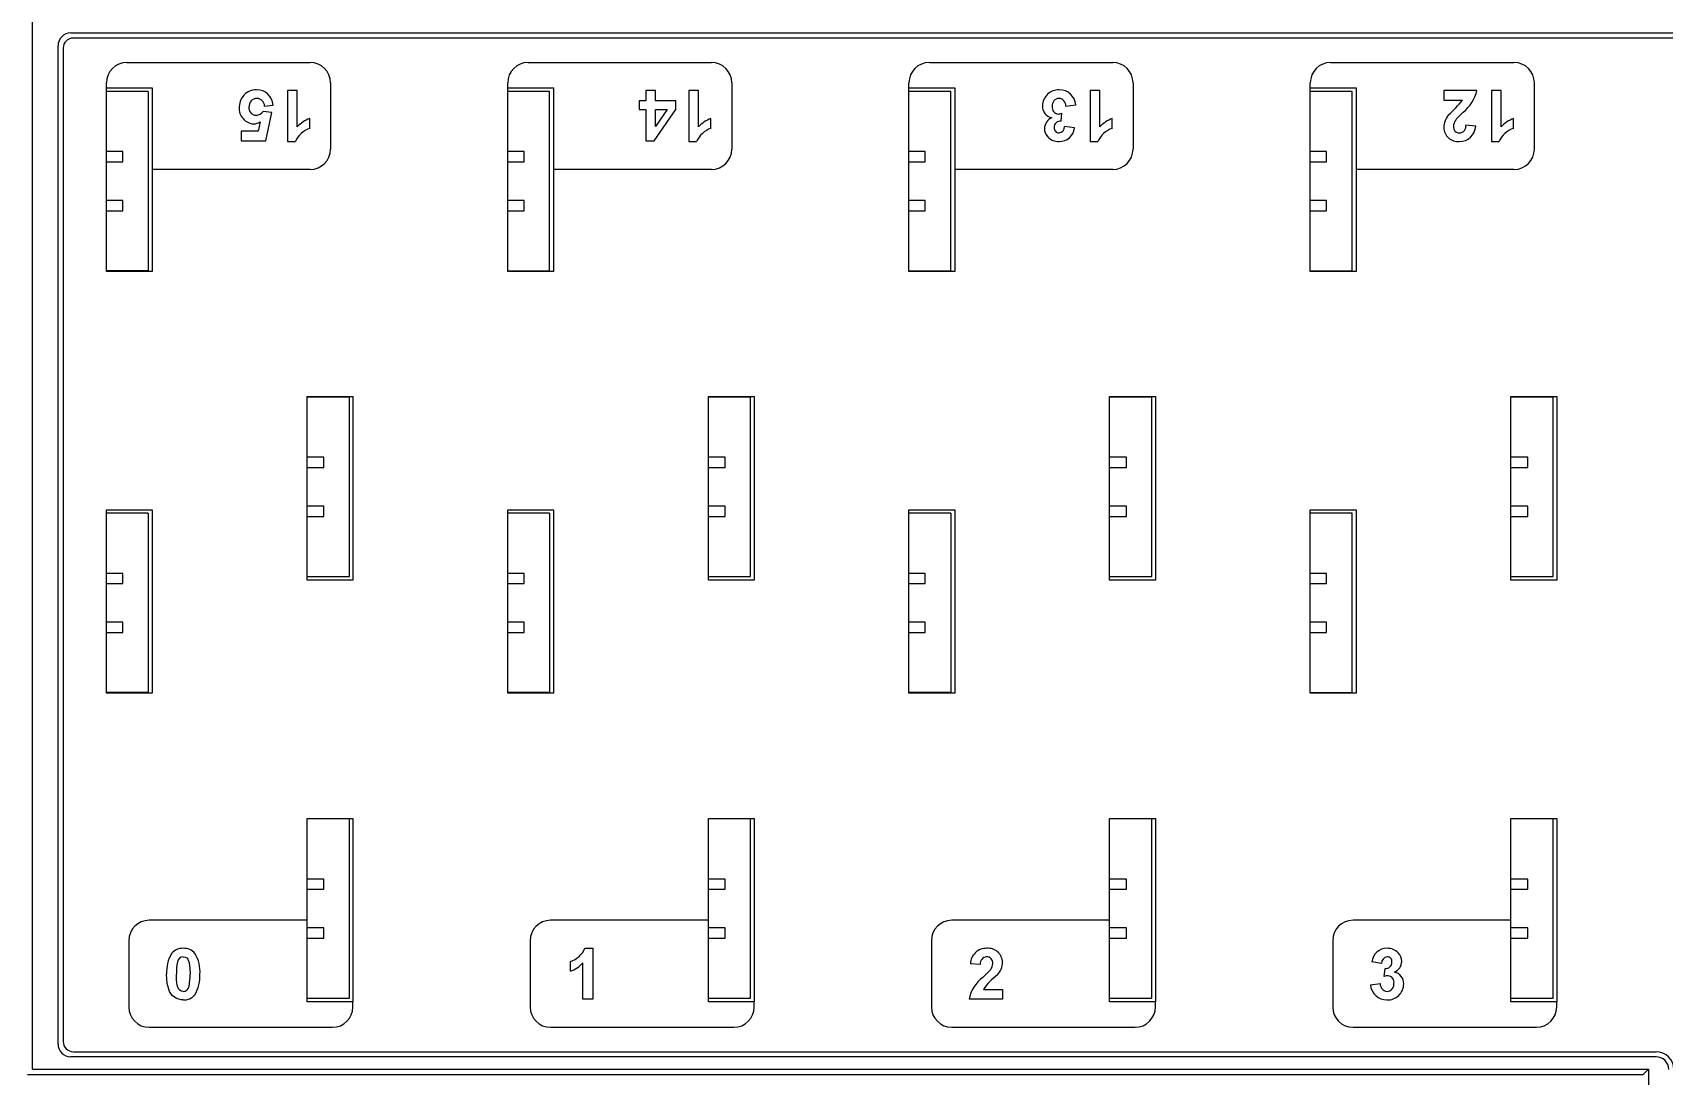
# Model space of a CAD drawing. Header units: inches. Extents: x 0.3 to 10.6, y 0.4 to 8.2.
# Drawn here: x 3.795 to 5.929, y 4.421 to 5.784 of the extents above; entities that cross this region are included whole.
import ezdxf

# ---------------------------------------------------------------- set-up
doc = ezdxf.new("R2010")
doc.units = ezdxf.units.IN
doc.header["$MEASUREMENT"] = 0
doc.layers.add('FORMAT', color=7, linetype='Continuous', lineweight=0)
doc.styles.add('SLDTEXTSTYLE0', font='TXT', dxfattribs={"width": 0.75})
doc.dimstyles.new('SLDDIMSTYLE0', dxfattribs={"dimtxt": 0.25, "dimasz": 0.236, "dimexe": 0, "dimexo": 0.0625, "dimgap": 0.0625, "dimtad": 1, "dimtoh": 1, "dimdec": 3, "dimlfac": 1.5, "dimzin": 12, "dimdsep": 46, "dimtxsty": 'SLDTEXTSTYLE0', "dimblk1": 'CLOSED', "dimblk2": 'CLOSED', "dimsah": 1, "dimcen": 0.09, "dimadec": 0, "dimazin": 0, "dimtfac": 1, "dimtofl": 0, "dimtmove": 0, "dimatfit": 3, "dimldrblk": 'CLOSED', "dimfxl": 0, "dimtolj": 1, "dimtzin": 12, "dimarcsym": 0})

# ---------------------------------------------------------------- blocks, each defined once
blk = doc.blocks.new('_Closed')
at = {"color": 0, "linetype": 'ByBlock', "lineweight": -2}
for p, q in [((-1, 0.166667), (0, 0)), ((-1, 0.166667), (-1, -0.166667)), ((0, 0), (-1, -0.166667)), ((0, 0), (-1, 0))]:
    blk.add_line(p, q, dxfattribs=at)
blk = doc.blocks.new('*D6')
at = {"layer": 'FORMAT'}
for p, q in [((3.7631, 6.6969), (1.6996, 6.6969)), ((1.7386, 6.6969), (1.7386, 3.5316)), ((3.7631, 3.5316), (1.6996, 3.5316))]:
    blk.add_line(p, q, dxfattribs=at)
for centre, start, end in [((1.5402, 5.4564), 63.4349, 116.5651), ((1.5402, 5.2937), 243.4349, 296.5651)]:
    blk.add_arc(centre, 0.4436, start, end, dxfattribs=at)
at = {"layer": 'FORMAT', "xscale": 0.236, "yscale": 0.236}
for p, rotation in [((1.7386, 6.6969, 0.0396), 90.0000000000901), ((1.7386, 3.5316, 0.0396), 270.00000000009)]:
    blk.add_blockref('_Closed', p, dxfattribs=dict(at, rotation=rotation))
at = {"layer": 'FORMAT', "insert": (1.4193, 4.9595), "char_height": 0.25, "attachment_point": 1, "rotation": 90, "style": 'SLDTEXTSTYLE0'}
blk.add_mtext('4.748', dxfattribs=at)

msp = doc.modelspace()

# ---------------------------------------------------------------- linework, layer by layer
at = {"color": 7, "linetype": 'Continuous', "lineweight": 15}
for p, q in [((3.79546, 4.42806), (3.79546, 6.57625)), ((3.84546, 5.78353), (5.97746, 5.78353)), ((3.8288, 4.4602), (3.8288, 5.76686)), ((3.83546, 5.76353), (3.83546, 4.46353)), ((5.97746, 5.77686), (3.8488, 5.77686)), ((3.9188, 5.74486), (4.1588, 5.74486)), ((4.44413, 5.74486), (4.68413, 5.74486)), ((4.96946, 5.74486), (5.20946, 5.74486)), ((5.4948, 5.74486), (5.7348, 5.74486)), ((3.89213, 5.71153), (3.89213, 5.7182)), ((3.89213, 5.71153), (3.95213, 5.71153)), ((3.89213, 5.47153), (3.89213, 5.71153)), ((3.94684, 5.70686), (3.89213, 5.70686)), ((3.94684, 5.70686), (3.94684, 5.4722)), ((3.95213, 5.71153), (3.95213, 5.60486)), ((4.12918, 5.7082), (4.12918, 5.64153)), ((4.142, 5.7082), (4.12918, 5.7082)), ((4.142, 5.66073), (4.142, 5.7082)), ((4.18546, 5.7182), (4.18546, 5.63153)), ((4.41746, 5.71153), (4.41746, 5.7182)), ((4.41746, 5.71153), (4.47746, 5.71153)), ((4.41746, 5.47153), (4.41746, 5.71153)), ((4.47217, 5.70686), (4.41746, 5.70686)), ((4.47217, 5.4722), (4.47217, 5.70686)), ((4.47746, 5.71153), (4.47746, 5.60486)), ((4.61093, 5.7082), (4.5981, 5.7082)), ((4.5981, 5.7082), (4.5981, 5.69452)), ((4.61093, 5.69452), (4.61093, 5.7082)), ((4.65452, 5.7082), (4.65452, 5.64153)), ((4.66734, 5.7082), (4.65452, 5.7082)), ((4.66734, 5.66073), (4.66734, 5.7082)), ((4.7108, 5.7182), (4.7108, 5.63153)), ((4.9428, 5.71153), (4.9428, 5.7182)), ((4.9428, 5.71153), (5.0028, 5.71153)), ((4.9428, 5.47153), (4.9428, 5.71153)), ((4.99751, 5.70686), (4.9428, 5.70686)), ((4.99751, 5.4722), (4.99751, 5.70686)), ((5.0028, 5.71153), (5.0028, 5.60486)), ((5.17985, 5.7082), (5.17985, 5.64153)), ((5.19267, 5.7082), (5.17985, 5.7082)), ((5.19267, 5.66073), (5.19267, 5.7082)), ((5.23613, 5.7182), (5.23613, 5.63153)), ((5.46813, 5.71153), (5.46813, 5.7182)), ((5.46813, 5.71153), (5.52813, 5.71153)), ((5.46813, 5.47153), (5.46813, 5.71153)), ((5.52284, 5.70686), (5.46813, 5.70686)), ((5.52284, 5.4722), (5.52284, 5.70686)), ((5.52813, 5.71153), (5.52813, 5.60486)), ((5.68638, 5.7082), (5.64279, 5.7082)), ((5.64279, 5.7082), (5.64279, 5.69538)), ((5.70518, 5.7082), (5.70518, 5.64153)), ((5.718, 5.7082), (5.70518, 5.7082)), ((5.718, 5.66073), (5.718, 5.7082)), ((5.76146, 5.7182), (5.76146, 5.63153)), ((4.10867, 5.67927), (4.09748, 5.68085)), ((4.09927, 5.68768), (4.11038, 5.68913)), ((4.10098, 5.64239), (4.10867, 5.67927)), ((4.5981, 5.69452), (4.58956, 5.69452)), ((4.58956, 5.69452), (4.58956, 5.68341)), ((4.58956, 5.68341), (4.5981, 5.68341)), ((4.5981, 5.68341), (4.5981, 5.64239)), ((4.60923, 5.64239), (4.63742, 5.68345)), ((4.63742, 5.69452), (4.61093, 5.69452)), ((4.61093, 5.66122), (4.61093, 5.68341)), ((4.62618, 5.68341), (4.61093, 5.66122)), ((4.61093, 5.68341), (4.62618, 5.68341)), ((4.63742, 5.68345), (4.63742, 5.69452)), ((5.14189, 5.66803), (5.1431, 5.67838)), ((5.14822, 5.68768), (5.16105, 5.68926)), ((5.64279, 5.69538), (5.66756, 5.69538)), ((4.09069, 5.65521), (4.0685, 5.65521)), ((4.0685, 5.65521), (4.0685, 5.64239)), ((4.09331, 5.6671), (4.09069, 5.65521)), ((4.15824, 5.65862), (4.15824, 5.67144)), ((4.68357, 5.65862), (4.68357, 5.67144)), ((5.15934, 5.65927), (5.14652, 5.66119)), ((5.20891, 5.65862), (5.20891, 5.67144)), ((5.68467, 5.66164), (5.67185, 5.6629)), ((5.73424, 5.65862), (5.73424, 5.67144)), ((4.0685, 5.64239), (4.10098, 5.64239)), ((4.12918, 5.64153), (4.13946, 5.64153)), ((4.5981, 5.64239), (4.60923, 5.64239)), ((4.65452, 5.64153), (4.6648, 5.64153)), ((5.17985, 5.64153), (5.19013, 5.64153)), ((5.70518, 5.64153), (5.71546, 5.64153)), ((3.91351, 5.6282), (3.89213, 5.6282)), ((3.89213, 5.61486), (3.91351, 5.61486)), ((3.91351, 5.61486), (3.91351, 5.6282)), ((4.43884, 5.6282), (4.41746, 5.6282)), ((4.41746, 5.61486), (4.43884, 5.61486)), ((4.43884, 5.61486), (4.43884, 5.6282)), ((4.96417, 5.6282), (4.9428, 5.6282)), ((4.9428, 5.61486), (4.96417, 5.61486)), ((4.96417, 5.61486), (4.96417, 5.6282)), ((5.48951, 5.6282), (5.46813, 5.6282)), ((5.46813, 5.61486), (5.48951, 5.61486)), ((5.48951, 5.61486), (5.48951, 5.6282)), ((4.1588, 5.60486), (3.95213, 5.60486)), ((3.95213, 5.60486), (3.95213, 5.47153)), ((4.68413, 5.60486), (4.47746, 5.60486)), ((4.47746, 5.60486), (4.47746, 5.47153)), ((5.20946, 5.60486), (5.0028, 5.60486)), ((5.0028, 5.60486), (5.0028, 5.47153)), ((5.7348, 5.60486), (5.52813, 5.60486)), ((5.52813, 5.60486), (5.52813, 5.47153)), ((3.91351, 5.5642), (3.89213, 5.5642)), ((3.89213, 5.55086), (3.91351, 5.55086)), ((3.91351, 5.55086), (3.91351, 5.5642)), ((4.43884, 5.5642), (4.41746, 5.5642)), ((4.41746, 5.55086), (4.43884, 5.55086)), ((4.43884, 5.55086), (4.43884, 5.5642)), ((4.96417, 5.5642), (4.9428, 5.5642)), ((4.9428, 5.55086), (4.96417, 5.55086)), ((4.96417, 5.55086), (4.96417, 5.5642)), ((5.48951, 5.5642), (5.46813, 5.5642)), ((5.46813, 5.55086), (5.48951, 5.55086)), ((5.48951, 5.55086), (5.48951, 5.5642)), ((3.94684, 5.4722), (3.89213, 5.4722)), ((3.95213, 5.47153), (3.89213, 5.47153)), ((4.41746, 5.4722), (4.47217, 5.4722)), ((4.47746, 5.47153), (4.41746, 5.47153)), ((4.9428, 5.4722), (4.99751, 5.4722)), ((5.0028, 5.47153), (4.9428, 5.47153)), ((5.46813, 5.4722), (5.52284, 5.4722)), ((5.52813, 5.47153), (5.46813, 5.47153)), ((4.1548, 5.30753), (4.2148, 5.30753)), ((4.1548, 5.06753), (4.1548, 5.30753)), ((4.21017, 5.30686), (4.1548, 5.30686)), ((4.21017, 5.0722), (4.21017, 5.30686)), ((4.2148, 5.30753), (4.2148, 5.06753)), ((4.68013, 5.30753), (4.74013, 5.30753)), ((4.68013, 5.06753), (4.68013, 5.30753)), ((4.73551, 5.30686), (4.68013, 5.30686)), ((4.73551, 5.0722), (4.73551, 5.30686)), ((4.74013, 5.30753), (4.74013, 5.06753)), ((5.20546, 5.30753), (5.26546, 5.30753)), ((5.20546, 5.06753), (5.20546, 5.30753)), ((5.26084, 5.30686), (5.20546, 5.30686)), ((5.26084, 5.0722), (5.26084, 5.30686)), ((5.26546, 5.30753), (5.26546, 5.06753)), ((5.7308, 5.06753), (5.7308, 5.30753)), ((5.7308, 5.30753), (5.7908, 5.30753)), ((5.78617, 5.30686), (5.7308, 5.30686)), ((5.78617, 5.0722), (5.78617, 5.30686)), ((5.7908, 5.30753), (5.7908, 5.06753)), ((4.17684, 5.2282), (4.1548, 5.2282)), ((4.17684, 5.21486), (4.17684, 5.2282)), ((4.70217, 5.2282), (4.68013, 5.2282)), ((4.70217, 5.21486), (4.70217, 5.2282)), ((5.22751, 5.2282), (5.20546, 5.2282)), ((5.22751, 5.21486), (5.22751, 5.2282)), ((5.75284, 5.2282), (5.7308, 5.2282)), ((5.75284, 5.21486), (5.75284, 5.2282)), ((4.1548, 5.21486), (4.17684, 5.21486)), ((4.68013, 5.21486), (4.70217, 5.21486)), ((5.20546, 5.21486), (5.22751, 5.21486)), ((5.7308, 5.21486), (5.75284, 5.21486)), ((4.17684, 5.1642), (4.1548, 5.1642)), ((4.17684, 5.15086), (4.17684, 5.1642)), ((4.70217, 5.1642), (4.68013, 5.1642)), ((4.70217, 5.15086), (4.70217, 5.1642)), ((5.22751, 5.1642), (5.20546, 5.1642)), ((5.22751, 5.15086), (5.22751, 5.1642)), ((5.75284, 5.1642), (5.7308, 5.1642)), ((5.75284, 5.15086), (5.75284, 5.1642)), ((3.89213, 5.15953), (3.95213, 5.15953)), ((3.89213, 4.91953), (3.89213, 5.15953)), ((3.94684, 5.15486), (3.89213, 5.15486)), ((3.94684, 5.15486), (3.94684, 4.9202)), ((3.95213, 5.15953), (3.95213, 4.91953)), ((4.1548, 5.15086), (4.17684, 5.15086)), ((4.41746, 5.15953), (4.47746, 5.15953)), ((4.41746, 4.91953), (4.41746, 5.15953)), ((4.47217, 5.15486), (4.41746, 5.15486)), ((4.47217, 5.15486), (4.47217, 4.9202)), ((4.47746, 5.15953), (4.47746, 4.91953)), ((4.68013, 5.15086), (4.70217, 5.15086)), ((4.9428, 4.91953), (4.9428, 5.15953)), ((4.9428, 5.15953), (5.0028, 5.15953)), ((4.99751, 5.15486), (4.9428, 5.15486)), ((4.99751, 5.15486), (4.99751, 4.9202)), ((5.0028, 5.15953), (5.0028, 4.91953)), ((5.20546, 5.15086), (5.22751, 5.15086)), ((5.46813, 5.15953), (5.52813, 5.15953)), ((5.46813, 4.91953), (5.46813, 5.15953)), ((5.52284, 5.15486), (5.46813, 5.15486)), ((5.52284, 4.9202), (5.52284, 5.15486)), ((5.52813, 5.15953), (5.52813, 4.91953)), ((5.7308, 5.15086), (5.75284, 5.15086)), ((3.91351, 5.0762), (3.89213, 5.0762)), ((3.89213, 5.06286), (3.91351, 5.06286)), ((3.91351, 5.06286), (3.91351, 5.0762)), ((4.1548, 5.0722), (4.21017, 5.0722)), ((4.2148, 5.06753), (4.1548, 5.06753)), ((4.43884, 5.0762), (4.41746, 5.0762)), ((4.41746, 5.06286), (4.43884, 5.06286)), ((4.43884, 5.06286), (4.43884, 5.0762)), ((4.68013, 5.0722), (4.73551, 5.0722)), ((4.74013, 5.06753), (4.68013, 5.06753)), ((4.96417, 5.0762), (4.9428, 5.0762)), ((4.9428, 5.06286), (4.96417, 5.06286)), ((4.96417, 5.06286), (4.96417, 5.0762)), ((5.20546, 5.0722), (5.26084, 5.0722)), ((5.26546, 5.06753), (5.20546, 5.06753)), ((5.48951, 5.0762), (5.46813, 5.0762)), ((5.46813, 5.06286), (5.48951, 5.06286)), ((5.48951, 5.06286), (5.48951, 5.0762)), ((5.7308, 5.0722), (5.78617, 5.0722)), ((5.7908, 5.06753), (5.7308, 5.06753)), ((3.91351, 5.0122), (3.89213, 5.0122)), ((3.89213, 4.99886), (3.91351, 4.99886)), ((3.91351, 4.99886), (3.91351, 5.0122)), ((4.43884, 5.0122), (4.41746, 5.0122)), ((4.41746, 4.99886), (4.43884, 4.99886)), ((4.43884, 4.99886), (4.43884, 5.0122)), ((4.96417, 5.0122), (4.9428, 5.0122)), ((4.9428, 4.99886), (4.96417, 4.99886)), ((4.96417, 4.99886), (4.96417, 5.0122)), ((5.48951, 5.0122), (5.46813, 5.0122)), ((5.46813, 4.99886), (5.48951, 4.99886)), ((5.48951, 4.99886), (5.48951, 5.0122)), ((3.94684, 4.9202), (3.89213, 4.9202)), ((3.95213, 4.91953), (3.89213, 4.91953)), ((4.47217, 4.9202), (4.41746, 4.9202)), ((4.47746, 4.91953), (4.41746, 4.91953)), ((4.99751, 4.9202), (4.9428, 4.9202)), ((5.0028, 4.91953), (4.9428, 4.91953)), ((5.46813, 4.9202), (5.52284, 4.9202)), ((5.52813, 4.91953), (5.46813, 4.91953)), ((4.1548, 4.75553), (4.2148, 4.75553)), ((4.1548, 4.6222), (4.1548, 4.75553)), ((4.21017, 4.75486), (4.1548, 4.75486)), ((4.21017, 4.5202), (4.21017, 4.75486)), ((4.2148, 4.75553), (4.2148, 4.51553)), ((4.68013, 4.75553), (4.74013, 4.75553)), ((4.68013, 4.6222), (4.68013, 4.75553)), ((4.73551, 4.75486), (4.68013, 4.75486)), ((4.73551, 4.5202), (4.73551, 4.75486)), ((4.74013, 4.75553), (4.74013, 4.51553)), ((5.20546, 4.75553), (5.26546, 4.75553)), ((5.20546, 4.6222), (5.20546, 4.75553)), ((5.26084, 4.75486), (5.20546, 4.75486)), ((5.26084, 4.5202), (5.26084, 4.75486)), ((5.26546, 4.75553), (5.26546, 4.51553)), ((5.7308, 4.75553), (5.7908, 4.75553)), ((5.7308, 4.6222), (5.7308, 4.75553)), ((5.78617, 4.75486), (5.7308, 4.75486)), ((5.78617, 4.5202), (5.78617, 4.75486)), ((5.7908, 4.75553), (5.7908, 4.51553)), ((4.17684, 4.6762), (4.1548, 4.6762)), ((4.17684, 4.66286), (4.17684, 4.6762)), ((4.70217, 4.6762), (4.68013, 4.6762)), ((4.70217, 4.66286), (4.70217, 4.6762)), ((5.22751, 4.6762), (5.20546, 4.6762)), ((5.22751, 4.66286), (5.22751, 4.6762)), ((5.75284, 4.6762), (5.7308, 4.6762)), ((5.75284, 4.66286), (5.75284, 4.6762)), ((4.1548, 4.66286), (4.17684, 4.66286)), ((4.68013, 4.66286), (4.70217, 4.66286)), ((5.20546, 4.66286), (5.22751, 4.66286)), ((5.7308, 4.66286), (5.75284, 4.66286)), ((4.1548, 4.6222), (3.94813, 4.6222)), ((4.1548, 4.51553), (4.1548, 4.6222)), ((4.17684, 4.6122), (4.1548, 4.6122)), ((4.17684, 4.59886), (4.17684, 4.6122)), ((4.68013, 4.6222), (4.47346, 4.6222)), ((4.68013, 4.51553), (4.68013, 4.6222)), ((4.70217, 4.6122), (4.68013, 4.6122)), ((4.70217, 4.59886), (4.70217, 4.6122)), ((5.20546, 4.6222), (4.9988, 4.6222)), ((5.20546, 4.51553), (5.20546, 4.6222)), ((5.22751, 4.6122), (5.20546, 4.6122)), ((5.22751, 4.59886), (5.22751, 4.6122)), ((5.7308, 4.6222), (5.52413, 4.6222)), ((5.7308, 4.51553), (5.7308, 4.6222)), ((5.75284, 4.6122), (5.7308, 4.6122)), ((5.75284, 4.59886), (5.75284, 4.6122)), ((3.92146, 4.59553), (3.92146, 4.50886)), ((4.1548, 4.59886), (4.17684, 4.59886)), ((4.4468, 4.59553), (4.4468, 4.50886)), ((4.68013, 4.59886), (4.70217, 4.59886)), ((4.97213, 4.59553), (4.97213, 4.50886)), ((5.20546, 4.59886), (5.22751, 4.59886)), ((5.49746, 4.59553), (5.49746, 4.50886)), ((5.7308, 4.59886), (5.75284, 4.59886)), ((4.49966, 4.55562), (4.49966, 4.56844)), ((4.5159, 4.51886), (4.5159, 4.56633)), ((4.51844, 4.58553), (4.52872, 4.58553)), ((4.52872, 4.58553), (4.52872, 4.51886)), ((5.56144, 4.56587), (5.54862, 4.5678)), ((5.0361, 4.56416), (5.02328, 4.56542)), ((5.56486, 4.54868), (5.56606, 4.55903)), ((5.04039, 4.53168), (5.06516, 4.53168)), ((5.06516, 4.53168), (5.06516, 4.51886)), ((5.54691, 4.5378), (5.55973, 4.53938)), ((4.1548, 4.5202), (4.21017, 4.5202)), ((4.2148, 4.51553), (4.1548, 4.51553)), ((4.2148, 4.50886), (4.2148, 4.51553)), ((4.52872, 4.51886), (4.5159, 4.51886)), ((4.68013, 4.5202), (4.73551, 4.5202)), ((4.74013, 4.51553), (4.68013, 4.51553)), ((4.74013, 4.50886), (4.74013, 4.51553)), ((5.06516, 4.51886), (5.02157, 4.51886)), ((5.20546, 4.5202), (5.26084, 4.5202)), ((5.26546, 4.51553), (5.20546, 4.51553)), ((5.26546, 4.50886), (5.26546, 4.51553)), ((5.7308, 4.5202), (5.78617, 4.5202)), ((5.7908, 4.51553), (5.7308, 4.51553)), ((5.7908, 4.50886), (5.7908, 4.51553)), ((3.94813, 4.4822), (4.18813, 4.4822)), ((4.47346, 4.4822), (4.71346, 4.4822)), ((4.9988, 4.4822), (5.2388, 4.4822)), ((5.52413, 4.4822), (5.76413, 4.4822)), ((5.9208, 4.44353), (3.84546, 4.44353)), ((3.8488, 4.4502), (5.9208, 4.4502)), ((3.7888, 4.42053), (5.90413, 4.42053)), ((3.79546, 4.42731), (3.79546, 4.42806)), ((3.79546, 4.4272), (5.9108, 4.4272)), ((5.9108, 4.4272), (5.9108, 4.3772))]:
    msp.add_line(p, q, dxfattribs=at)
at = {"color": 7, "linetype": 'Continuous', "lineweight": 15, "flags": 128}
for points in [[(3.9927, 4.57442), (3.99535, 4.57397), (3.99728, 4.5729), (3.99873, 4.57122), (4.00065, 4.56636), (4.00151, 4.55913), (4.00168, 4.55174)], [(3.9927, 4.51801), (3.99004, 4.51816), (3.98367, 4.51995), (3.9784, 4.52375), (3.97465, 4.52905), (3.97171, 4.53948), (3.97091, 4.55188)], [(3.9927, 4.52912), (3.99005, 4.52956), (3.9881, 4.53063), (3.98665, 4.53233), (3.98475, 4.5372), (3.98391, 4.5444), (3.98373, 4.55174)], [(5.9108, 4.4272), (5.90951, 4.42591), (5.90827, 4.42467), (5.90713, 4.42353), (5.90612, 4.42253), (5.90529, 4.4217), (5.90467, 4.42107), (5.90428, 4.42068), (5.90413, 4.42053)]]:
    msp.add_lwpolyline(points, dxfattribs=at)
at = {"color": 7, "linetype": 'Continuous', "lineweight": 15}
for centre, radius, start, end in [((3.84546, 5.76686), 0.01667, 90, 180), ((3.8488, 5.76353), 0.01333, 90, 180), ((3.9188, 5.7182), 0.02667, 90, 180), ((4.1588, 5.7182), 0.02667, 0, 90), ((4.44413, 5.7182), 0.02667, 90, 180), ((4.68413, 5.7182), 0.02667, 0, 90), ((4.96946, 5.7182), 0.02667, 90, 180), ((5.20946, 5.7182), 0.02667, 0, 90), ((5.4948, 5.7182), 0.02667, 90, 180), ((5.7348, 5.7182), 0.02667, 0, 90), ((4.08905, 5.68647), 0.02311, 142.69475, 180.62906), ((4.08789, 5.68749), 0.02158, 88.22284, 142.97578), ((4.08915, 5.6875), 0.01044, 90.30777, 185.51855), ((4.08905, 5.68768), 0.02138, 3.88113, 91.3207), ((4.08856, 5.68724), 0.01071, 2.37625, 87.17396), ((5.13866, 5.68786), 0.0212, 87.78177, 179.04083), ((5.13968, 5.68848), 0.00947, 92.86289, 186.69039), ((5.13811, 5.68789), 0.01011, 358.85405, 83.77085), ((5.1399, 5.68786), 0.0212, 3.78566, 91.13232), ((5.63493, 5.72103), 0.05303, 309.0724, 345.99917), ((4.08605, 5.68475), 0.02017, 175.84517, 267.25433), ((4.08841, 5.68543), 0.00971, 173.68284, 268.43702), ((4.08749, 5.68796), 0.01226, 273.04157, 324.52324), ((5.13285, 5.68769), 0.0154, 178.03836, 257.8544), ((5.13898, 5.68616), 0.00879, 172.03965, 263.6678), ((5.13721, 5.69584), 0.01843, 272.48184, 288.62987), ((5.66998, 5.65876), 0.02721, 139.62929, 178.09961), ((5.50484, 5.83394), 0.21373, 312.50802, 319.58413), ((5.72695, 5.61409), 0.08809, 131.70333, 141.3615), ((4.08489, 5.68004), 0.01544, 270.71731, 303.05608), ((4.1675, 5.6296), 0.03047, 107.68802, 156.94068), ((4.17305, 5.63132), 0.04277, 110.26134, 136.55144), ((4.69283, 5.6296), 0.03047, 107.6878, 156.9409), ((4.69839, 5.63132), 0.04277, 110.26112, 136.55198), ((5.1363, 5.65777), 0.0163, 114.2262, 176.99361), ((5.13586, 5.65866), 0.01584, 180.11085, 224.62848), ((5.1393, 5.65913), 0.00649, 174.5438, 269.0967), ((5.14084, 5.66009), 0.00801, 82.45712, 182.42578), ((5.1385, 5.66065), 0.00804, 275.008, 3.84835), ((5.13993, 5.661), 0.01948, 268.14565, 354.89332), ((5.21817, 5.6296), 0.03047, 107.68801, 156.94054), ((5.22372, 5.63132), 0.04277, 110.26107, 136.55187), ((5.66145, 5.66011), 0.01867, 181.37511, 275.51587), ((5.66333, 5.66042), 0.00778, 172.85064, 271.36498), ((5.66973, 5.66101), 0.01413, 145.08686, 178.46066), ((5.6638, 5.6624), 0.02088, 268.48207, 357.90822), ((5.6629, 5.66166), 0.00903, 273.90611, 7.90614), ((5.7435, 5.6296), 0.03047, 107.68797, 156.94051), ((5.74905, 5.63132), 0.04277, 110.26091, 136.55193), ((5.13862, 5.66092), 0.0194, 223.65468, 272.00924), ((4.1588, 5.63153), 0.02667, 270, 0), ((4.68413, 5.63153), 0.02667, 270, 0), ((5.20946, 5.63153), 0.02667, 270, 0), ((5.7348, 5.63153), 0.02667, 270, 0), ((3.94813, 4.59553), 0.02667, 90, 180), ((4.47346, 4.59553), 0.02667, 90, 180), ((4.9988, 4.59553), 0.02667, 90, 180), ((5.52413, 4.59553), 0.02667, 90, 180), ((4.01822, 4.55452), 0.04739, 149.23043, 183.19255), ((3.99189, 4.5669), 0.01864, 87.51481, 140.51301), ((4.05372, 4.55367), 0.07002, 168.29689, 181.57976), ((3.9929, 4.56658), 0.00785, 91.40251, 170.46469), ((3.99341, 4.5667), 0.01885, 39.4784, 92.14134), ((3.97184, 4.55564), 0.04283, 354.77571, 32.53349), ((4.49015, 4.59775), 0.03082, 287.98393, 336.64469), ((4.48479, 4.59583), 0.04288, 290.296, 316.51752), ((5.04397, 4.56485), 0.02069, 87.956, 178.43419), ((5.04497, 4.56547), 0.00896, 93.40124, 188.41072), ((5.04451, 4.56653), 0.00788, 353.71944, 90.49634), ((5.04637, 4.5668), 0.01881, 1.81941, 95.07153), ((5.0394, 4.56775), 0.02577, 318.51169, 359.21721), ((5.5685, 4.56552), 0.02001, 89.57497, 173.464), ((5.56982, 4.5661), 0.00838, 97.26973, 181.58641), ((5.56703, 4.56706), 0.00809, 263.10856, 1.77449), ((5.56927, 4.56599), 0.01955, 43.84864, 91.81543), ((5.56878, 4.56805), 0.00637, 353.38843, 90.25246), ((5.57228, 4.56887), 0.01566, 292.79673, 358.42294), ((5.5719, 4.56833), 0.01603, 0.3888, 44.35058), ((3.93224, 4.54981), 0.06946, 348.24875, 1.59446), ((3.96693, 4.54909), 0.04764, 329.31477, 3.18779), ((5.06465, 4.51136), 0.04373, 124.95075, 170.12091), ((4.95857, 4.63423), 0.11892, 312.95701, 320.1075), ((5.09336, 4.49894), 0.06227, 123.81822, 148.2739), ((5.03814, 4.56608), 0.01421, 325.18431, 358.36331), ((5.5704, 4.53305), 0.01659, 91.58442, 109.52889), ((5.56911, 4.54101), 0.00866, 351.20843, 84.49888), ((5.57515, 4.53941), 0.01536, 357.90051, 77.99183), ((3.99252, 4.53695), 0.00783, 271.30447, 350.56272), ((3.99352, 4.53662), 0.01863, 267.49273, 320.53508), ((5.5683, 4.53947), 0.02146, 184.45898, 270.45914), ((5.56959, 4.53896), 0.00987, 177.56822, 265.05628), ((5.56931, 4.53919), 0.02119, 267.75371, 359.06875), ((5.56829, 4.53857), 0.00946, 272.76745, 6.78596), ((3.94813, 4.50886), 0.02667, 180, 270), ((4.18813, 4.50886), 0.02667, 270, 0), ((4.47346, 4.50886), 0.02667, 180, 270), ((4.71346, 4.50886), 0.02667, 270, 0), ((4.9988, 4.50886), 0.02667, 180, 270), ((5.2388, 4.50886), 0.02667, 270, 0), ((5.52413, 4.50886), 0.02667, 180, 270), ((5.76413, 4.50886), 0.02667, 270, 0), ((3.84546, 4.4602), 0.01667, 180, 270), ((3.8488, 4.46353), 0.01333, 180, 270), ((5.9208, 4.42686), 0.02333, 0, 90), ((5.9208, 4.42686), 0.01667, 0, 90)]:
    msp.add_arc(centre, radius, start, end, dxfattribs=at)

# ---------------------------------------------------------------- dimensions: what is measured, and where the dimension line sits
at = {"layer": 'FORMAT'}
dim = msp.add_linear_dim(base=(1.73862, 3.53162), p1=(3.80206, 6.6969), p2=(3.80206, 3.53162), angle=90, text='(<>)', dimstyle='SLDDIMSTYLE0', dxfattribs=at)
dim.commit()
dim.dimension.update_dxf_attribs({"geometry": '*D6', "text_midpoint": (1.73862, 5.37506), "dimtype": 160})

doc.saveas('drawing.dxf')
